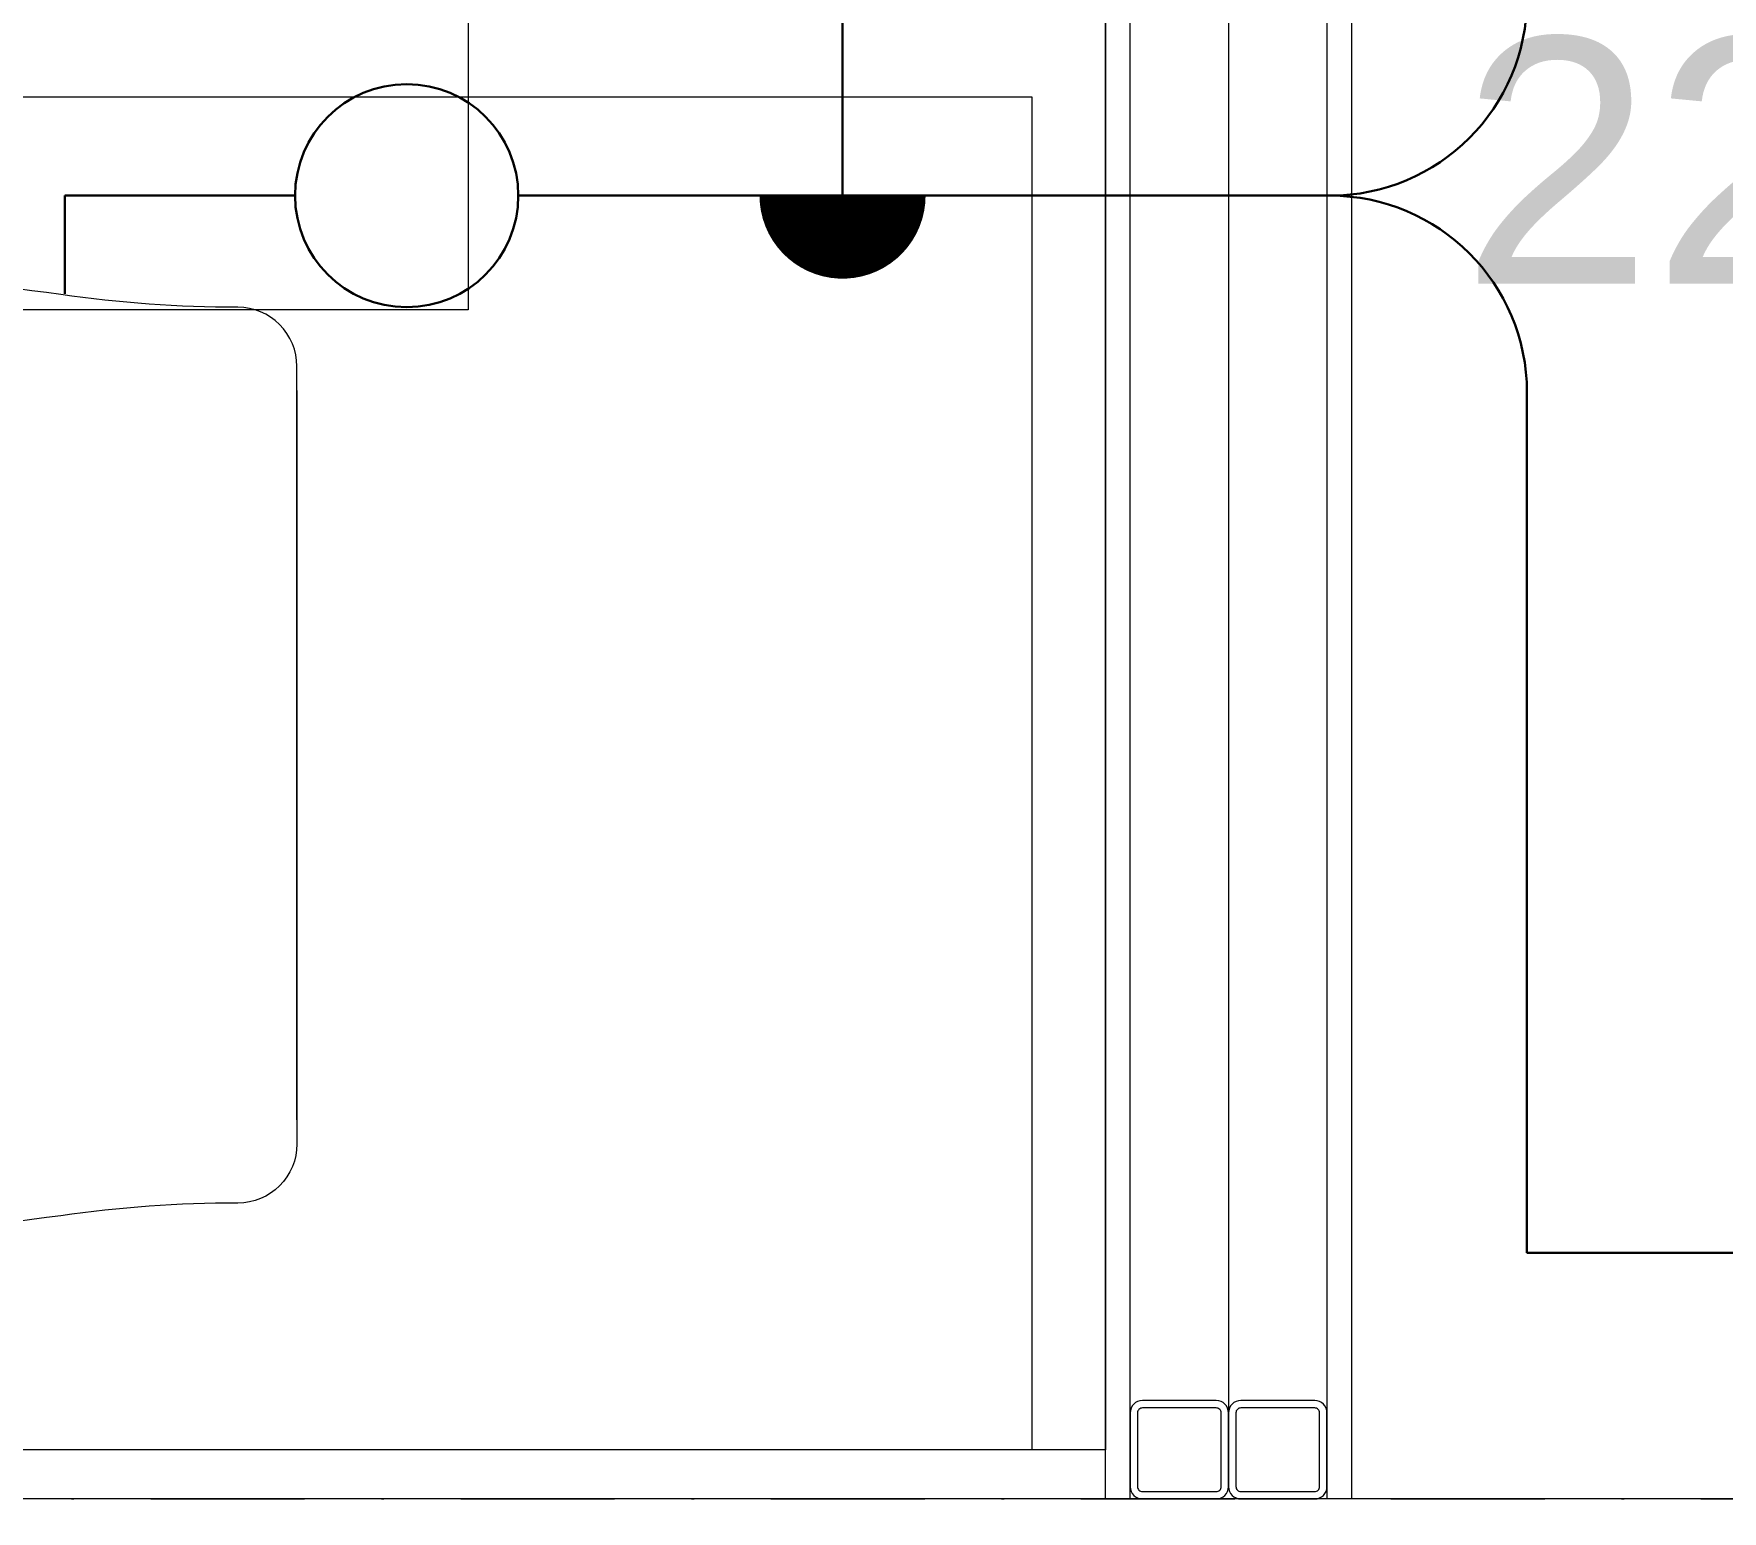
# Model space of a CAD drawing. Extents: x -1701 to 23780, y -363 to 7742.
# Drawn here: x 1343.9 to 1412.6, y 344.5 to 404.6 of the extents above; entities that cross this region are included whole.
import ezdxf
from ezdxf.enums import TextEntityAlignment as Align

# ---------------------------------------------------------------- set-up
doc = ezdxf.new("R2010")
doc.units = 0
doc.header["$LTSCALE"] = 25
doc.header["$MEASUREMENT"] = 0
doc.header["$PDMODE"] = 1
doc.linetypes.add('Audi$0$DASHDOT2', pattern=[0.5, 0.25, -0.125, 0, -0.125])
doc.layers.get('0').update_dxf_attribs({"color": 9, "lineweight": 9})
for name, color, linetype, lineweight in [('Audi$0$05V', 8, 'Continuous', 9), ('Audi$0$06D', 8, 'Continuous', 9), ('Audi$0$10', 8, 'Continuous', 9), ('Audi$0$11', 8, 'Continuous', 9), ('Audi$0$21', 8, 'Continuous', 9), ('Audi$0$22', 8, 'Continuous', 9), ('Audi$0$24', 8, 'Audi$0$DASHDOT2', 9), ('Audi$0$35', 8, 'Continuous', 9), ('E-ANAHTAR', 7, 'Continuous', 30), ('E-KABLO', 7, 'Continuous', 30), ('E-YUKARI ÇIKAN HAT', 7, 'Continuous', 30)]:
    doc.layers.add(name, color=color, linetype=linetype, lineweight=lineweight)
doc.styles.add('Audi$0$Arial', font='arial.ttf', dxfattribs={"height": 2.5})
doc.styles.add('Audi$0$MuuM_TEXT-STANDART', font='ARIALN.TTF')

# ---------------------------------------------------------------- blocks, each defined once
blk = doc.blocks.new('Audi$0$P-AKS_AUDI')
at = {"layer": 'Audi$0$24'}
blk.add_lwpolyline([(-3840, -2440), (360, -2440)], dxfattribs=at)
blk = doc.blocks.new('Audi$0$0_roomno2')
blk.add_lwpolyline([(19.375, -10.50000000000218), (0, -10.50000000000218), (0, 0), (19.375, 0)], close=True)
at = {"style": 'Audi$0$Arial'}
blk.add_attdef('ODANO', (0, 1.170000000001164), '', height=2, dxfattribs=at)
blk.add_attdef('MEKANADI', text='', height=2, dxfattribs=at).set_placement((0.3500000000000002, -3.000000000001453), align=Align.BOTTOM_LEFT)
at = {"style": 'Audi$0$MuuM_TEXT-STANDART', "width": 0.6}
for tag, p in [('YER01', (10, -4.500000000001453)), ('TAVAN01', (13.75, -4.500000000001453)), ('DUVAR01', (17.5, -4.500000000001453)), ('YER02', (10, -6.750000000001456)), ('TAVAN02', (13.75, -6.750000000001456)), ('DUVAR02', (17.5, -6.750000000001456)), ('YER03', (10, -9.000000000001457)), ('TAVAN03', (13.75, -9.000000000001457)), ('DUVAR03', (17.5, -9.000000000001457))]:
    blk.add_attdef(tag, text='', height=1.5, dxfattribs=at).set_placement(p, align=Align.MIDDLE_CENTER)
for tag, p in [('M2', (0.3500000000000001, -4.875000000001453)), ('TEMIZTAVANYUKSEKLIGI', (1.799999999999999, -8.607952679349546))]:
    blk.add_attdef(tag, text='', height=1.5, dxfattribs=at).set_placement(p, align=Align.MIDDLE_LEFT)
blk = doc.blocks.new('Audi$0$Prf-40x40')
for points in [[(1.5, -1.999999999998179), (-1.5, -2.000000000001818, -0.4142135623730951), (-2, -1.500000000001818), (-2, 1.499999999998179, -0.4142135623730951), (-1.5, 1.999999999998179), (1.5, 2.000000000001818, -0.4142135623730951), (2, 1.500000000001818), (2, -1.499999999998179, -0.4142135623730951)], [(1.5, -1.699999999998908), (-1.5, -1.700000000002544, -0.4142135623738941), (-1.699999999997089, -1.500000000001818), (-1.699999999997089, 1.499999999998179, -0.4142135623738941), (-1.5, 1.699999999998908), (1.5, 1.700000000002544, -0.4142135623738941), (1.699999999997089, 1.500000000001818), (1.699999999997089, -1.499999999998179, -0.4142135623738941)]]:
    blk.add_lwpolyline(points, format="xyb", close=True)
at = {"color": 252}
blk.add_point((0, 0), dxfattribs=at)
blk = doc.blocks.new('Audi$0$p-zemin kat')
at = {"layer": 'Audi$0$06D'}
blk.add_lwpolyline([(1392.500009171701, 407.5000000045181), (1392.500009171701, 347.0000000046202)], dxfattribs=at)
at = {"layer": 'Audi$0$11'}
blk.add_lwpolyline([(1182.499999999861, 425.0000000046566), (1182.499999999861, 825.0000000046565), (1162.499999999861, 825.0000000046565), (1162.499999999861, 325.0000000046493), (1699.556542987993, 325.0000000046348), (1699.556542987993, 345.0000000046348), (1262.499999999861, 345.0000000044134)], dxfattribs=at)
for points in [[(1387.500009171701, 412.0000000045181), (1397.5000091717, 412.0000000045181), (1397.5000091717, 345.0000000044793), (1387.500009171701, 345.0000000044793)], [(1388.500009171701, 411.0000000045181), (1396.500009171701, 411.0000000045181), (1396.500009171701, 345.0000000044793), (1388.500009171701, 345.0000000044793)]]:
    blk.add_lwpolyline(points, close=True, dxfattribs=at)
at = {"layer": 'Audi$0$35'}
blk.add_lwpolyline([(1387.500009171701, 347.0000000046348), (1264.499999999861, 347.0000000046348), (1264.499999999861, 427.0000000046564), (1184.499999999861, 427.0000000046564), (1184.499999999861, 516.9999946859388), (1387.500006494978, 516.999998232284)], close=True, dxfattribs=at)
at = {"layer": 'Audi$0$10', "xscale": -1}
for p in [(1390.500009171701, 347.0000000046348), (1394.5000091717, 347.0000000046348)]:
    blk.add_blockref('Audi$0$Prf-40x40', p, dxfattribs=at)
at = {"layer": 'Audi$0$21', "xscale": 5, "yscale": 5, "zscale": 5}
blk.add_blockref('Audi$0$0_roomno2', (1264.714447048235, 445.8496317222961), dxfattribs=at)
at = {"layer": 'Audi$0$24'}
blk.add_blockref('Audi$0$P-AKS_AUDI', (4722.49999999986, 2785.000000004649), dxfattribs=at)
blk = doc.blocks.new('Audi$0$lavabo 120')
at = {"lineweight": 0, "flags": 128}
blk.add_lwpolyline([(54.99999999348074, -1.86194092748e-05), (0, -1.59297496793e-05), (-7.0994719863e-06, -120.0000099692852), (54.99999290332197, -120.0000126589448)], close=True, dxfattribs=at)
blk.add_lwpolyline([(54.99999468028545, -120.000004731527), (54.99999468028545, -1.59297496793e-05), (0, -1.59297496793e-05), (0, -120.000004731527)], close=True)
for points in [[(41.59063104353845, -90.13502500247068), (10.94809010252356, -90.13502500247068, -0.4142135623730951), (8.550034507177768, -87.73696940433092, 0.0358090889722232), (8.033649460412562, -80.5359639604003, -0.0678891822984981), (8.033649460412562, -43.00071644078798, 0.0024556628768309), (8.033649460412562, -35.73529788892574, -0.4181490349546527), (12.19714994821697, -30.2463215593607), (41.32191170938314, -30.2463215593607)], [(11.9284306159243, -90.13502500247068), (42.57097155787049, -90.13502500247068, 0.4142135623730951), (44.96902715228497, -87.73696940433092, -0.0358090889722232), (45.48541219998151, -80.5359639604003, 0.0678891822984981), (45.48541219998151, -43.00071644078798, -0.0259664768697311), (45.48541219998151, -35.73529788892574, 0.4181490349546527), (41.32191170938314, -30.2463215593607), (12.19714994821697, -30.2463215593607)]]:
    blk.add_lwpolyline(points, format="xyb")
blk = doc.blocks.new('Audi$0$0_doorno')
at = {"style": 'Audi$0$Arial'}
blk.add_attdef('YUKSEKLIK', text='', height=2, dxfattribs=at).set_placement((4.999999999999821, 12.30000000000063), align=Align.TOP_LEFT)
blk.add_attdef('KAPINO', text='', height=2, dxfattribs=at).set_placement((-1.705e-13, 5.684e-13), align=Align.MIDDLE)
blk.add_attdef('GENISLIK', text='', height=2, dxfattribs=at).set_placement((4.999999999999823, -3.789358799453337), align=Align.BOTTOM_LEFT)
blk = doc.blocks.new('Audi')
at = {"layer": 'Audi$0$05V', "xscale": -1, "rotation": 90}
blk.add_blockref('Audi$0$lavabo 120', (1264.499984070111, 401.9999999981155), dxfattribs=at)
at = {"layer": 'Audi$0$10'}
blk.add_blockref('Audi$0$p-zemin kat', (1.42e-14, 0), dxfattribs=at)
at = {"layer": 'Audi$0$22'}
ref = blk.add_blockref('Audi$0$0_doorno', (1450.000008228351, 406.9125583589962), dxfattribs=dict(at, xscale=-5, yscale=5, zscale=5))
ref.add_attrib('YUKSEKLIK', '220', dxfattribs={"layer": '0', "height": 10, "style": 'Audi$0$Arial'}).set_placement((1401.950894995063, 404.4125583590001), align=Align.TOP_LEFT)
blk = doc.blocks.new('100_ANAHTAR')
at = {"layer": 'E-ANAHTAR', "color": 4}
for p, q in [((0, 5.645289629080797), (-0.7135096846031957, 5.645289629080797)), ((0, 3.973210774705512), (0, 5.645289629080797)), ((0, 2.353226977947633), (0, 0))]:
    blk.add_line(p, q, dxfattribs=at)
blk.add_circle((0, 3.163218876312022), 0.8099918983800002, dxfattribs=at)

msp = doc.modelspace()

# ---------------------------------------------------------------- linework, layer by layer
at = {"layer": 'E-KABLO', "color": 6}
for p, q in [((1376.811597086235, 397.9883843888056), (1376.811597086235, 432.0002713260401)), ((1376.811597086235, 397.9883843888056), (1396.627477866037, 397.9883843888056)), ((1404.627477866037, 389.9883843888056), (1404.627477866037, 355.0000000046357)), ((1404.627477866037, 355.0000000046357), (1508.49999999992, 355.0000000046357))]:
    msp.add_line(p, q, dxfattribs=at)
for centre, start, end in [((1396.627477866037, 405.9883843888056), 270, 0), ((1396.627477866037, 389.9883843888056), 0, 90)]:
    msp.add_arc(centre, 8, start, end, dxfattribs=at)
at = {"layer": 'E-YUKARI ÇIKAN HAT', "color": 4, "linetype": 'Continuous', "const_width": 3.375}
msp.add_lwpolyline([(1375.124097086118, 397.9883843891694, 0.9999999999999999), (1378.499097086351, 397.9883843884418)], format="xyb", dxfattribs=at)

# ---------------------------------------------------------------- block references
at = {"color": 6}
msp.add_blockref('Audi', (0, 0), dxfattribs=at)
at = {"layer": 'E-ANAHTAR', "xscale": 5.599999999999998, "yscale": 5.599999999999998, "zscale": 5.599999999999998, "rotation": 90.00000000000011}
msp.add_blockref('100_ANAHTAR', (1376.811597086235, 397.9883843888056), dxfattribs=at)

doc.saveas('drawing.dxf')
